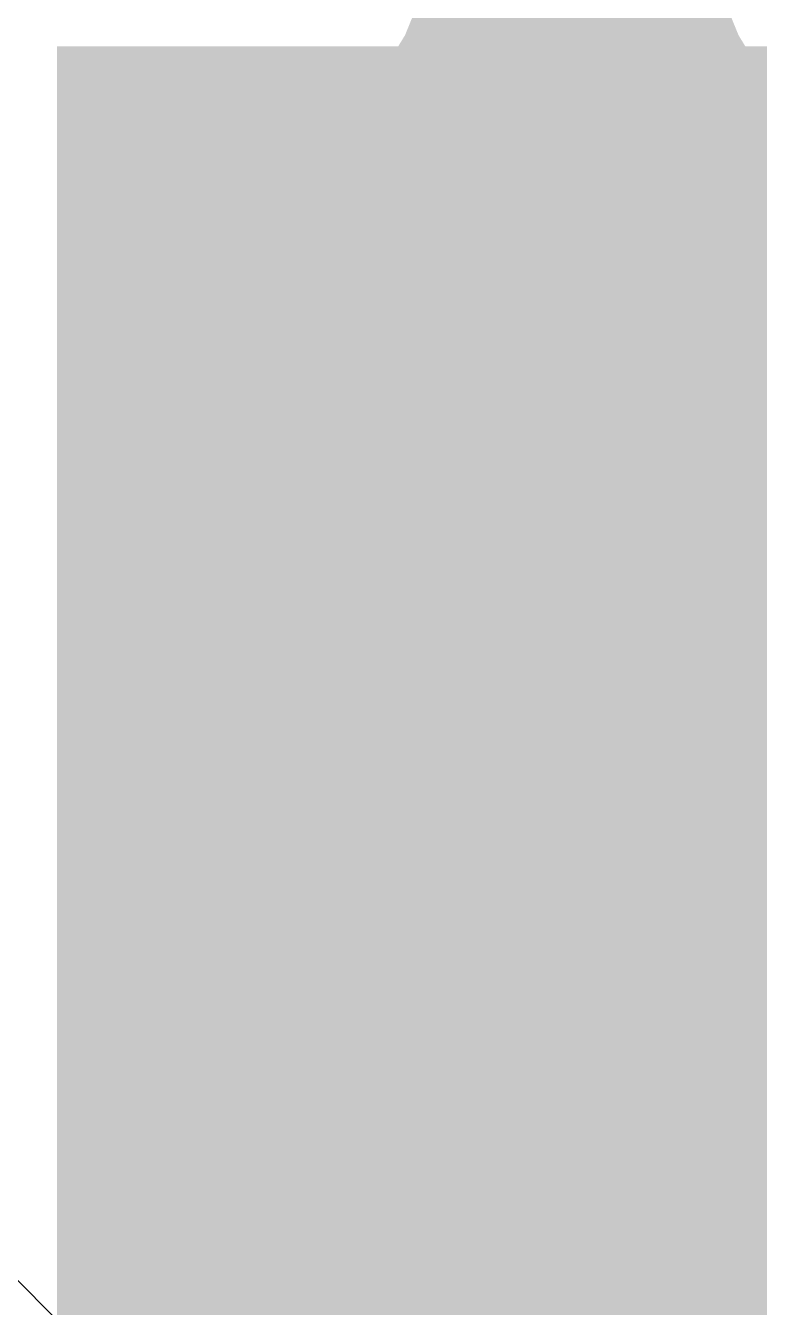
# Model space of a CAD drawing. Header units: inches. Extents: x 0.91 to 3.83, y 2.65 to 3.83.
# Drawn here: x 2.00217 to 2.02967, y 2.86713 to 2.91514 of the extents above; entities that cross this region are included whole.
import ezdxf

# ---------------------------------------------------------------- set-up
doc = ezdxf.new("R2010")
doc.units = ezdxf.units.IN
doc.header["$MEASUREMENT"] = 0
for name, color, linetype in [('Bottom Layer', 5, 'Continuous'), ('Top Layer', 1, 'Continuous'), ('Top Paste', 8, 'Continuous'), ('Top Solder', 216, 'Continuous')]:
    doc.layers.add(name, color=color, linetype=linetype)

# ---------------------------------------------------------------- blocks, each defined once
blk = doc.blocks.new('R0805_60')
at = {"layer": 'Top Layer'}
blk.add_hatch(color=1, dxfattribs=at).paths.add_polyline_path([(0.029528, 0.051181), (0.029528, 0.017716), (-0.029528, 0.017716), (-0.029528, 0.051181)])
at = {"layer": 'Top Paste'}
blk.add_hatch(color=8, dxfattribs=at).paths.add_polyline_path([(0.029528, 0.051181), (0.029528, 0.017716), (-0.029528, 0.017716), (-0.029528, 0.051181)])
at = {"layer": 'Top Solder'}
blk.add_hatch(color=216, dxfattribs=at).paths.add_polyline_path([(0.031496, 0.05315), (0.031496, 0.015748), (-0.031496, 0.015748), (-0.031496, 0.05315)])

msp = doc.modelspace()

# ---------------------------------------------------------------- hatches: boundary and pattern name
at = {"layer": 'Top Layer'}
msp.add_hatch(color=1, dxfattribs=at).paths.add_polyline_path([(2.027638, 2.922282), (2.027688, 2.920382), (2.027838, 2.918682), (2.028088, 2.917182), (2.028438, 2.915882), (2.028888, 2.914782), (2.029438, 2.913882), (2.030088, 2.913182), (2.030838, 2.912682), (2.031688, 2.912382), (2.032638, 2.912282), (2.012638, 2.912282), (2.013588, 2.912382), (2.014438, 2.912682), (2.015188, 2.913182), (2.015838, 2.913882), (2.016388, 2.914782), (2.016838, 2.915882), (2.017188, 2.917182), (2.017438, 2.918682), (2.017588, 2.920382), (2.017638, 2.922282)])

# ---------------------------------------------------------------- linework, layer by layer
at = {"layer": 'Bottom Layer'}
msp.add_line((2.015, 2.855), (1.895, 2.975), dxfattribs=at)
at = {"layer": 'Top Layer'}
for points in [[(2.022638, 2.883465, 0.01, 0.01, 0), (2.022638, 2.968898, 0.01, 0.01, 0)], [(2.022047, 2.882874, 0.01, 0.01, 0), (2.022638, 2.883465, 0.01, 0.01, 0)]]:
    msp.add_lwpolyline(points, format="xyseb", dxfattribs=at)
for points in [[(2.020138, 2.883465, 0.005, 0.005, 1), (2.025138, 2.883465, 0.005, 0.005, 1)], [(2.020138, 2.883465, 0.005, 0.005, 1), (2.025138, 2.883465, 0.005, 0.005, 1)], [(2.019547, 2.882874, 0.005, 0.005, 1), (2.024547, 2.882874, 0.005, 0.005, 1)]]:
    msp.add_lwpolyline(points, format="xyseb", close=True, dxfattribs=at)

# ---------------------------------------------------------------- block references
at = {"rotation": 270}
msp.add_blockref('R0805_60', (1.987599, 2.882874), dxfattribs=at)

doc.saveas('drawing.dxf')
